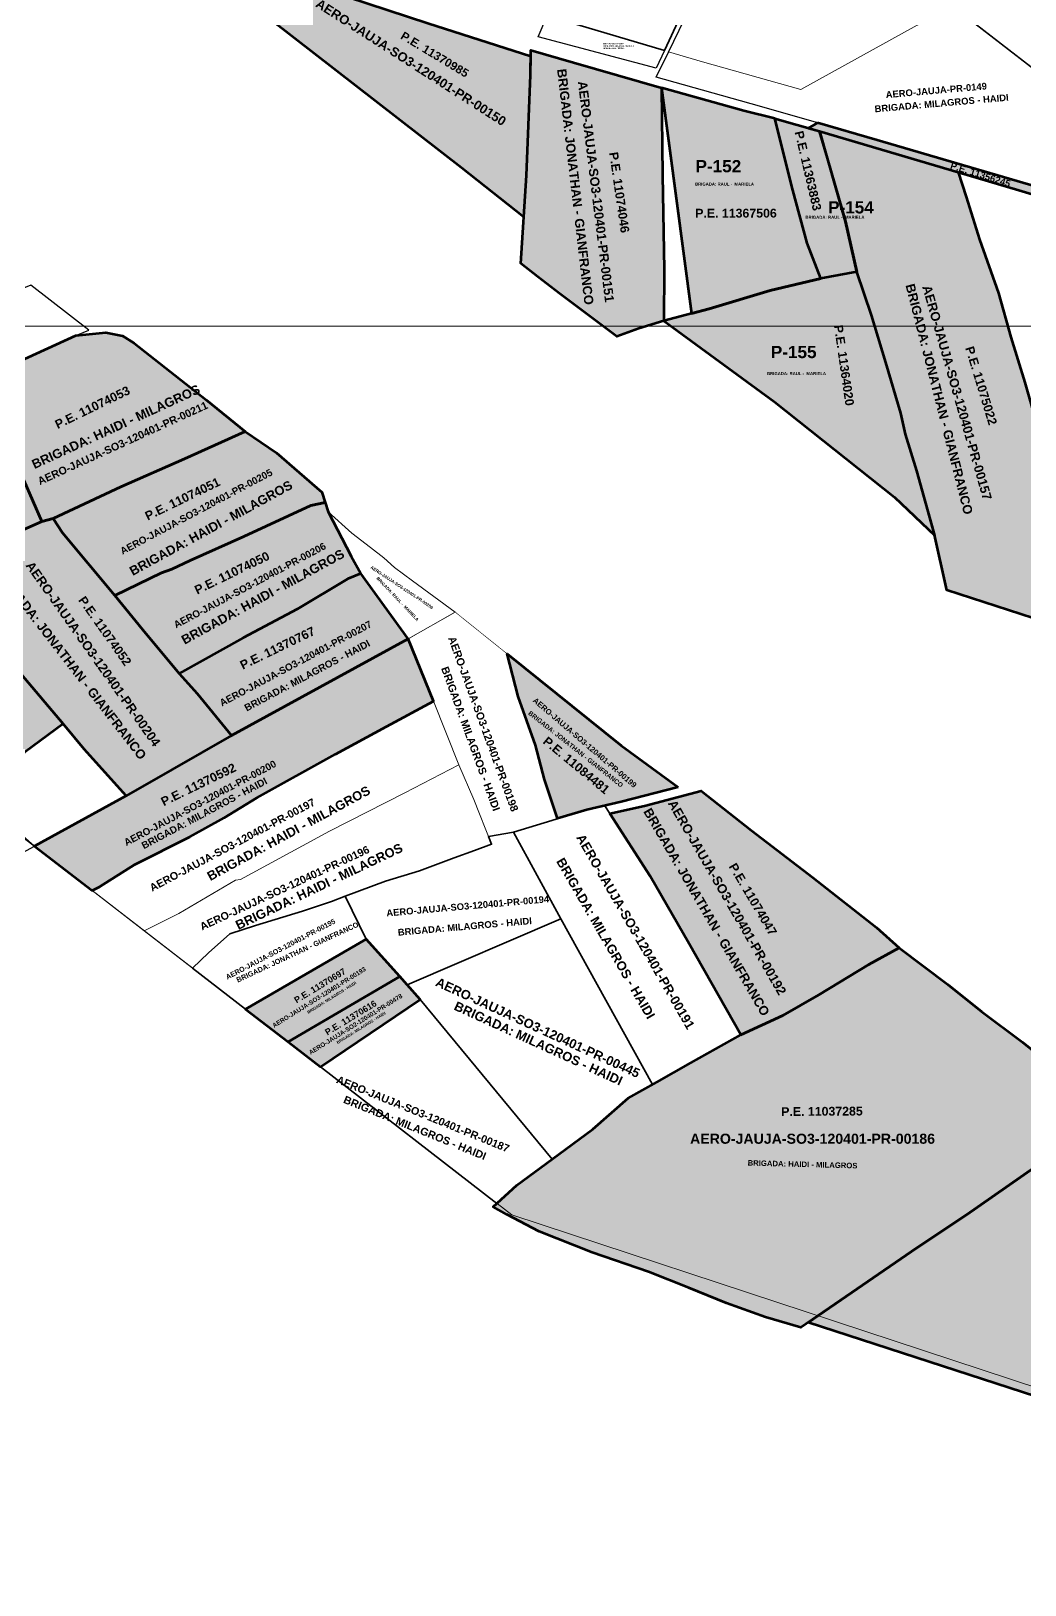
# Model space of a CAD drawing. Header units: metres. Extents: x 0 to 452779, y 0 to 8699072.
# Drawn here: x 449040 to 449364, y 8696389 to 8696896 of the extents above; entities that cross this region are included whole.
import ezdxf
from ezdxf.enums import TextEntityAlignment as Align

# ---------------------------------------------------------------- set-up
doc = ezdxf.new("R2010")
doc.units = ezdxf.units.M
doc.header["$MEASUREMENT"] = 0
for name, color, linetype in [('BASE DE DATOS JAUJA', 7, 'Continuous'), ('CODIGO', 7, 'Continuous'), ('COORD', 7, 'Continuous'), ('EXPEDIENTE', 150, 'Continuous'), ('PARA INGRESAR A SUNARP', 210, 'Continuous'), ('PARTIDA ELECTRONICA', 30, 'Continuous'), ('PERIMETRICO PMD', 5, 'Continuous'), ('PREDIO ADQUIRIDO ( CON RM)', 3, 'Continuous'), ('PREDIOS ADQUIRIDOS', 7, 'Continuous')]:
    doc.layers.add(name, color=color, linetype=linetype)
for name, color, linetype, lineweight in [('GRILLA', 8, 'Continuous', 0), ('MANZANAS', 2, 'Continuous', 5), ('PREDIOS INSCRITOS A FAVOR DEL MTC', 30, 'Continuous', 70)]:
    doc.layers.add(name, color=color, linetype=linetype, lineweight=lineweight)
doc.layers.add('PREDIO DEFINIDO ( EN PROCESO)', color=7, linetype='Continuous', true_color=0xe0e000)
doc.styles.add('SANSSERIFBOLD', font='sasb____.pfb')
doc.styles.get("Standard").update_dxf_attribs({"font": 'arial.ttf'})
doc.dimstyles.get("Standard").update_dxf_attribs({"dimtxt": 0.18, "dimasz": 0.18, "dimexe": 0.18, "dimexo": 0.0625, "dimgap": 0.09, "dimtad": 0, "dimtih": 1, "dimtoh": 1, "dimdec": 4, "dimzin": 0, "dimdsep": 46, "dimtxsty": 'Standard', "dimcen": 0.09, "dimadec": 0, "dimazin": 0, "dimtfac": 1, "dimtdec": 4, "dimtofl": 0, "dimtmove": 0, "dimatfit": 3, "dimfxl": 1, "dimtolj": 1, "dimtzin": 0, "dimarcsym": 0})

# ---------------------------------------------------------------- blocks, each defined once
blk = doc.blocks.new('*D10')
at = {"layer": 'COORD', "color": 0, "lineweight": -2, "transparency": 16777216}
blk.add_line((449400, 8699071.75), (449400, 8698969.94), dxfattribs=at)
at = {"layer": 'Defpoints', "color": 0, "transparency": 16777216}
for p in [(449400, 8699071.81), (449400, 8699066.81), (0, 0)]:
    blk.add_point(p, dxfattribs=at)
at = {"layer": 'COORD', "color": 0, "transparency": 16777216, "insert": (449388.53, 8699018), "char_height": 21, "attachment_point": 5, "rotation": 90}
blk.add_mtext('\\A1;449400', dxfattribs=at)
blk = doc.blocks.new('*D12')
at = {"layer": 'COORD', "color": 0, "lineweight": -2, "transparency": 16777216}
blk.add_line((450100, 8699071.75), (450100, 8698969.94), dxfattribs=at)
at = {"layer": 'Defpoints', "color": 0, "transparency": 16777216}
for p in [(450100, 8699071.81), (450100, 8699066.81), (0, 0)]:
    blk.add_point(p, dxfattribs=at)
at = {"layer": 'COORD', "color": 0, "transparency": 16777216, "insert": (450088.53, 8699018), "char_height": 21, "attachment_point": 5, "rotation": 90}
blk.add_mtext('\\A1;450100', dxfattribs=at)
blk = doc.blocks.new('*D16')
at = {"layer": 'COORD', "color": 0, "lineweight": -2, "transparency": 16777216}
blk.add_line((450402.14, 8696800), (450284.84, 8696800), dxfattribs=at)
at = {"layer": 'Defpoints', "color": 0, "transparency": 16777216}
for p in [(450397.2, 8696800), (450402.2, 8696800), (0, 0)]:
    blk.add_point(p, dxfattribs=at)
at = {"layer": 'COORD', "color": 0, "transparency": 16777216, "insert": (450340.64, 8696811.47), "char_height": 21, "attachment_point": 5}
blk.add_mtext('\\A1;8696800', dxfattribs=at)
blk = doc.blocks.new('*D18')
at = {"layer": 'COORD', "color": 0, "lineweight": -2, "transparency": 16777216}
blk.add_line((450402.14, 8697500), (450284.84, 8697500), dxfattribs=at)
at = {"layer": 'Defpoints', "color": 0, "transparency": 16777216}
for p in [(450397.2, 8697500), (450402.2, 8697500), (0, 0)]:
    blk.add_point(p, dxfattribs=at)
at = {"layer": 'COORD', "color": 0, "transparency": 16777216, "insert": (450340.64, 8697511.47), "char_height": 21, "attachment_point": 5}
blk.add_mtext('\\A1;8697500', dxfattribs=at)
blk = doc.blocks.new('*D20')
at = {"layer": 'COORD', "color": 0, "lineweight": -2, "transparency": 16777216}
blk.add_line((450402.14, 8698200), (450284.84, 8698200), dxfattribs=at)
at = {"layer": 'Defpoints', "color": 0, "transparency": 16777216}
for p in [(450397.2, 8698200), (450402.2, 8698200), (0, 0)]:
    blk.add_point(p, dxfattribs=at)
at = {"layer": 'COORD', "color": 0, "transparency": 16777216, "insert": (450340.64, 8698211.47), "char_height": 21, "attachment_point": 5}
blk.add_mtext('\\A1;8698200', dxfattribs=at)
blk = doc.blocks.new('*D22')
at = {"layer": 'COORD', "color": 0, "lineweight": -2, "transparency": 16777216}
blk.add_line((450402.14, 8698900), (450284.84, 8698900), dxfattribs=at)
at = {"layer": 'Defpoints', "color": 0, "transparency": 16777216}
for p in [(450397.2, 8698900), (450402.2, 8698900), (0, 0)]:
    blk.add_point(p, dxfattribs=at)
at = {"layer": 'COORD', "color": 0, "transparency": 16777216, "insert": (450340.64, 8698911.47), "char_height": 21, "attachment_point": 5}
blk.add_mtext('\\A1;8698900', dxfattribs=at)

msp = doc.modelspace()

# ---------------------------------------------------------------- hatches: boundary and pattern name
at = {"layer": 'PREDIOS INSCRITOS A FAVOR DEL MTC', "transparency": 33554559}
h = msp.add_hatch(color=256, dxfattribs=at)
h.dxf.hatch_style = 1
h.paths.add_polyline_path([(449094.73, 8696921.06), (449094.62, 8696918.44), (449097.36, 8696915.87), (449179.9, 8696851.74), (449200.26, 8696835.61), (449201.15, 8696849.18), (449202.47, 8696881.84), (449202.53, 8696887.98), (449168.98, 8696898.77), (449136.15, 8696909.57)])
h = msp.add_hatch(color=256, dxfattribs=at)
h.dxf.hatch_style = 1
h.paths.add_polyline_path([(449452.77, 8696664.86), (449456.99, 8696655.32), (449463.26, 8696642.74), (449473.98, 8696622.76), (449483.63, 8696602.63), (449469.76, 8696612.77), (449448.77, 8696628.97), (449424.34, 8696647.21), (449412.19, 8696656.76), (449415.68, 8696659.14), (449424.63, 8696662.12), (449439.01, 8696665.98), (449451.53, 8696666.07)])
h.paths.add_polyline_path([(449237.76, 8696799.19), (449230.66, 8696796.66), (449211.87, 8696810.67), (449204.79, 8696816.04), (449199.26, 8696820.45), (449201.15, 8696849.18), (449202.47, 8696881.84), (449202.55, 8696889.99), (449216.44, 8696885.97), (449245.18, 8696877.79), (449245.54, 8696849.25), (449246.06, 8696818.45), (449246, 8696801.71)])
h.paths.add_polyline_path([(449342.01, 8696850.24), (449344.62, 8696842.23), (449348.91, 8696828.3), (449355.18, 8696810.73), (449359.2, 8696796.38), (449363.7, 8696781.55), (449367.24, 8696769.38), (449372.15, 8696752.91), (449376.65, 8696736.78), (449381.15, 8696721.13), (449384.7, 8696707.59), (449370.53, 8696703.43), (449338.27, 8696713.86), (449334.08, 8696732.83), (449328.47, 8696752.82), (449324.75, 8696764.73), (449323.32, 8696771.55), (449318.41, 8696788.14), (449313.75, 8696803.62), (449308.92, 8696817.74), (449305.2, 8696834.09), (449299.3, 8696854.79), (449296.69, 8696863.6)])
h.paths.add_polyline_path([(449396.43, 8696833.97), (449419.99, 8696826.67), (449425.88, 8696797.69), (449430.97, 8696775.62), (449436.47, 8696756.72), (449439.73, 8696741.6), (449434.13, 8696740.17), (449423.15, 8696737.9), (449417.45, 8696758.55), (449412.15, 8696777.05), (449406.85, 8696796.68), (449401.45, 8696813.97)])
h.paths.add_polyline_path([(449430.97, 8696775.62), (449425.88, 8696797.69), (449419.99, 8696826.67), (449444.25, 8696818.89), (449468.66, 8696811.76), (449469.76, 8696801.49), (449471.22, 8696788.67), (449472.57, 8696775.58), (449474.03, 8696762), (449476.11, 8696748.97), (449456.44, 8696745.08), (449439.73, 8696741.6), (449436.47, 8696756.72)])
h = msp.add_hatch(color=256, dxfattribs=at)
h.dxf.hatch_style = 1
h.paths.add_polyline_path([(449287.99, 8696844.31), (449282.21, 8696867.77), (449272.05, 8696870.25), (449245.18, 8696877.79), (449255.02, 8696804.13), (449260.73, 8696805.67), (449280.61, 8696811.6), (449297.2, 8696815.49), (449292.7, 8696827.05)])
h = msp.add_hatch(color=256, dxfattribs=at)
h.dxf.hatch_style = 1
h.paths.add_polyline_path([(449287.99, 8696844.31), (449282.21, 8696867.77), (449296.69, 8696863.59), (449299.29, 8696854.78), (449305.2, 8696834.09), (449308.91, 8696817.74), (449297.2, 8696815.49), (449292.7, 8696827.05)])
h = msp.add_hatch(color=256, dxfattribs=at)
h.dxf.hatch_style = 1
h.paths.add_polyline_path([(449296.07, 8696866.35), (449293.15, 8696864.61), (449296.69, 8696863.59), (449296.69, 8696863.6), (449342.01, 8696850.24), (449361.8, 8696844.35), (449396.43, 8696833.97), (449419.99, 8696826.67), (449444.25, 8696818.89), (449454.77, 8696815.82), (449441.95, 8696825.73), (449440.52, 8696824.56), (449397.97, 8696836.49), (449315.6, 8696860.71)])
h = msp.add_hatch(color=256, dxfattribs=at)
h.dxf.hatch_style = 1
h.paths.add_polyline_path([(449318.41, 8696788.14), (449313.75, 8696803.62), (449308.92, 8696817.74), (449297.2, 8696815.49), (449280.61, 8696811.6), (449260.73, 8696805.67), (449246, 8696801.7), (449282.09, 8696775.31), (449321.16, 8696744.17), (449334.33, 8696731.69), (449328.47, 8696752.82), (449324.75, 8696764.73), (449323.32, 8696771.55)])
h = msp.add_hatch(color=256, dxfattribs=at)
h.dxf.hatch_style = 1
h.paths.add_polyline_path([(449049.95, 8696670.21), (449037.46, 8696661.01), (449019.09, 8696649.36), (449003.95, 8696662.84), (448991.16, 8696675.91), (448978.42, 8696688.86), (448965.07, 8696701.68), (448987.86, 8696711.22), (449006.31, 8696719.77), (449020.16, 8696704.65), (449036.22, 8696686.42)])
h.paths.add_polyline_path([(449066.84, 8696712.13), (449075.93, 8696700.88), (449087.79, 8696686.65), (449093.67, 8696680.11), (449104.93, 8696666.43), (449085.49, 8696655.32), (449070.58, 8696646.71), (449056.82, 8696662.01), (449049.95, 8696670.21), (449036.22, 8696686.42), (449020.16, 8696704.65), (449006.31, 8696719.77), (449026.85, 8696729.02), (449043.05, 8696736.25), (449046.72, 8696737.27), (449049.79, 8696732.59)])
h.paths.add_polyline_path([(448925.15, 8696735.32), (448938.25, 8696742.32), (448960.88, 8696752.58), (448981.58, 8696762.84), (449006.54, 8696774.66), (449021.5, 8696781.35), (449021.5, 8696781.27), (449028.7, 8696765.95), (449037.15, 8696749.7), (449043.05, 8696736.25), (449026.85, 8696729.02), (449006.31, 8696719.77), (448987.86, 8696711.22), (448965.07, 8696701.68), (448946.86, 8696693.65), (448941.2, 8696705), (448932.36, 8696723.27)])
h.paths.add_polyline_path([(449021.52, 8696781.24), (449034.91, 8696788.11), (449054.06, 8696796.97), (449063.9, 8696797.91), (449069.33, 8696796.82), (449073.12, 8696794.41), (449096.61, 8696775.98), (449109.32, 8696765.64), (449089.55, 8696756.7), (449068.78, 8696747.6), (449046.72, 8696737.27), (449043.05, 8696736.25), (449037.15, 8696749.7), (449028.7, 8696765.95)])
h.paths.add_polyline_path([(449135.47, 8696742.5), (449130.74, 8696741.47), (449108.93, 8696731.32), (449091.42, 8696723.56), (449085.42, 8696720.65), (449082.07, 8696719.49), (449066.84, 8696712.13), (449049.79, 8696732.59), (449046.72, 8696737.27), (449068.78, 8696747.6), (449089.55, 8696756.7), (449109.32, 8696765.64), (449119.55, 8696758.64), (449134.38, 8696745.86)])
h = msp.add_hatch(color=256, dxfattribs=at)
h.dxf.hatch_style = 1
h.paths.add_polyline_path([(449087.79, 8696686.65), (449075.93, 8696700.88), (449066.84, 8696712.13), (449082.07, 8696719.49), (449085.42, 8696720.65), (449091.42, 8696723.56), (449108.93, 8696731.32), (449130.74, 8696741.47), (449135.47, 8696742.5), (449136.47, 8696739.42), (449143.96, 8696724.99), (449147.04, 8696719.33), (449142.81, 8696717.57), (449126.36, 8696707.61), (449108.73, 8696698.29)])
h = msp.add_hatch(color=256, dxfattribs=at)
h.dxf.hatch_style = 1
h.paths.add_polyline_path([(449162.59, 8696697.95), (449147.04, 8696719.33), (449142.81, 8696717.57), (449126.36, 8696707.61), (449108.73, 8696698.29), (449087.79, 8696686.65), (449093.67, 8696680.11), (449104.93, 8696666.43)])
h = msp.add_hatch(color=256, dxfattribs=at)
h.dxf.hatch_style = 1
h.paths.add_polyline_path([(449138.8, 8696660.36), (449155.51, 8696669.35), (449170.83, 8696677.63), (449162.59, 8696697.95), (449104.93, 8696666.43), (449085.49, 8696655.32), (449070.58, 8696646.71), (449040.65, 8696630.37), (449059.43, 8696615.85), (449061.78, 8696617.1), (449073.39, 8696624.28), (449091.29, 8696633.4), (449102.51, 8696639.54), (449113.16, 8696646.07)])
h = msp.add_hatch(color=256, dxfattribs=at)
h.dxf.hatch_style = 1
h.paths.add_polyline_path([(449250.58, 8696649.59), (449232.07, 8696644.76), (449220.86, 8696642.2), (449211.27, 8696639.35), (449206.98, 8696652.06), (449204.03, 8696663.23), (449198.41, 8696679.18), (449194.88, 8696693.03), (449232.04, 8696663.14)])
h = msp.add_hatch(color=256, dxfattribs=at)
h.dxf.hatch_style = 1
h.paths.add_polyline_path([(449222.53, 8696497.76), (449205.24, 8696504.63), (449194.72, 8696510.14), (449190.3, 8696512.66), (449197.96, 8696519.76), (449209.57, 8696528.24), (449222.75, 8696538.02), (449234.27, 8696548.08), (449243.68, 8696553.34), (449254.73, 8696559.63), (449271.06, 8696568.71), (449284.74, 8696575.02), (449296.55, 8696581.83), (449312.88, 8696591.7), (449322.78, 8696597.12), (449338.59, 8696585.15), (449349.59, 8696576.37), (449362.92, 8696566.34), (449381.14, 8696551.65), (449391.99, 8696542.95), (449367.03, 8696525.53), (449344.74, 8696510.01), (449328.54, 8696499.26), (449309.05, 8696485.83), (449290.66, 8696473.24), (449279.15, 8696476.6), (449266.35, 8696481.19), (449254.15, 8696486.23), (449240.97, 8696491.42)])
h.paths.add_polyline_path([(449322.78, 8696597.12), (449312.88, 8696591.7), (449296.55, 8696581.83), (449284.74, 8696575.02), (449271.06, 8696568.71), (449254.25, 8696598.5), (449241.46, 8696620.51), (449228.38, 8696640.94), (449239.59, 8696643.5), (449258.1, 8696648.33), (449274.57, 8696635.44), (449294.57, 8696620.13), (449315.34, 8696603.73)])
h = msp.add_hatch(color=256, dxfattribs=at)
h.dxf.hatch_style = 1
h.paths.add_polyline_path([(449123.37, 8696566.42), (449159.87, 8696587.79), (449148.87, 8696599.98), (449109.47, 8696577.16)])
h = msp.add_hatch(color=256, dxfattribs=at)
h.dxf.hatch_style = 1
h.paths.add_polyline_path([(449162.16, 8696585.11), (449159.87, 8696587.79), (449123.37, 8696566.42), (449133.88, 8696558.3), (449166.46, 8696580.28)])
h = msp.add_hatch(color=256, dxfattribs=at)
h.dxf.hatch_style = 1
h.paths.add_polyline_path([(449391.99, 8696542.95), (449568.48, 8696405.71), (449558.35, 8696394.44), (449546.98, 8696392.32), (449293.03, 8696474.87), (449309.05, 8696485.83), (449328.54, 8696499.26), (449344.74, 8696510.01), (449367.03, 8696525.53)])

# ---------------------------------------------------------------- linework, layer by layer
at = {"color": 2, "flags": 128}
msp.add_lwpolyline([(449207.77, 8696900.97), (449214.6, 8696899.23), (449246.14, 8696889.91), (449243.47, 8696884.16), (449204.99, 8696894.35)], close=True, dxfattribs=at)
at = {"layer": 'GRILLA'}
msp.add_line((446402.31, 8696800), (450402.2, 8696800), dxfattribs=at)
at = {"layer": 'MANZANAS', "color": 1}
msp.add_lwpolyline([(449339.8, 8696904.67), (449328.6, 8696898.23), (449290.6, 8696877.23), (449258.6, 8696886.23), (449247.49, 8696889.51), (449243.46, 8696881.25), (449277.19, 8696871.82), (449315.55, 8696860.74), (449397.91, 8696836.52), (449440.47, 8696824.59), (449441.9, 8696825.76)], close=True, dxfattribs=at)
at = {"layer": 'PARA INGRESAR A SUNARP', "lineweight": 35}
for points in [[(449241.3, 8696980.8), (449275.93, 8696954.04), (449246.14, 8696889.91), (449214.6, 8696899.23), (449207.77, 8696900.97)], [(449241.46, 8696620.51), (449228.38, 8696640.94), (449226.67, 8696643.53), (449220.86, 8696642.2), (449196.94, 8696634.93), (449212.38, 8696606.64), (449242.23, 8696552.51), (449254.73, 8696559.63), (449271.06, 8696568.71), (449254.25, 8696598.5)], [(449196.94, 8696634.93), (449188.74, 8696633.44), (449189.73, 8696630.93), (449184.17, 8696628.86), (449177.54, 8696626.5), (449166.26, 8696622.26), (449155.15, 8696618.89), (449141.96, 8696613.96), (449148.87, 8696599.98), (449159.87, 8696587.79), (449162.16, 8696585.11), (449212.38, 8696606.64)], [(449148.87, 8696599.98), (449109.47, 8696577.16), (449092.16, 8696590.55), (449097.44, 8696595.47), (449104.39, 8696601.68), (449112.74, 8696604.46), (449128.06, 8696609.09), (449137.52, 8696612.3), (449141.96, 8696613.96)], [(449166.46, 8696580.28), (449133.88, 8696558.3), (449191.49, 8696513.76), (449197.96, 8696519.76), (449209.57, 8696528.24)]]:
    msp.add_lwpolyline(points, close=True, dxfattribs=at)
at = {"layer": 'PERIMETRICO PMD', "color": 5, "linetype": 'Continuous', "lineweight": 20, "ltscale": 20}
msp.add_lwpolyline([(446623.18, 8698528.1), (446620.36, 8698536.51), (446610.4, 8698557.69), (446651.66, 8698611.07), (446576.59, 8698669.1), (446689.93, 8698815.74), (446740.57, 8698776.6), (446806.82, 8698862.32), (449771.2, 8696571.26), (449775.99, 8696557.79), (449674.35, 8696425.76), (449839.54, 8696298.09), (449196.34, 8696510.01), (448340.95, 8697171.27), (448216.44, 8697007.84), (447797.34, 8697331.75), (447784.54, 8697358.86), (447883.43, 8697486.8), (447076.22, 8698110.71), (446956.09, 8698218.6), (446730.51, 8698426.22), (446623.18, 8698528.1)], dxfattribs=at)
at = {"layer": 'PREDIO ADQUIRIDO ( CON RM)', "color": 177, "lineweight": 20, "true_color": 0x293189}
for points in [[(449237.76, 8696799.19), (449230.66, 8696796.66), (449211.87, 8696810.67), (449204.79, 8696816.04), (449199.26, 8696820.45), (449201.15, 8696849.18), (449202.47, 8696881.84), (449202.55, 8696889.99), (449216.44, 8696885.97), (449245.18, 8696877.79), (449245.54, 8696849.25), (449246.06, 8696818.45), (449246, 8696801.71)], [(449396.43, 8696833.97), (449401.45, 8696813.97), (449406.85, 8696796.68), (449412.15, 8696777.05), (449417.45, 8696758.55), (449423.15, 8696737.9), (449416.63, 8696735.96), (449412.86, 8696734.32), (449419.38, 8696715.1), (449398.12, 8696710.8), (449384.7, 8696707.59), (449381.15, 8696721.13), (449376.65, 8696736.78), (449372.15, 8696752.91), (449367.24, 8696769.38), (449363.7, 8696781.55), (449359.2, 8696796.38), (449355.18, 8696810.73), (449348.91, 8696828.3), (449344.62, 8696842.23), (449342.01, 8696850.24), (449361.8, 8696844.35)], [(449396.43, 8696833.97), (449401.45, 8696813.97), (449406.85, 8696796.68), (449412.15, 8696777.05), (449417.45, 8696758.55), (449423.15, 8696737.9), (449416.63, 8696735.96), (449412.86, 8696734.32), (449419.38, 8696715.1), (449398.12, 8696710.8), (449384.7, 8696707.59), (449381.15, 8696721.13), (449376.65, 8696736.78), (449372.15, 8696752.91), (449367.24, 8696769.38), (449363.7, 8696781.55), (449359.2, 8696796.38), (449355.18, 8696810.73), (449348.91, 8696828.3), (449344.62, 8696842.23), (449342.01, 8696850.24), (449361.8, 8696844.35)], [(449396.43, 8696833.97), (449401.45, 8696813.97), (449406.85, 8696796.68), (449412.15, 8696777.05), (449417.45, 8696758.55), (449423.15, 8696737.9), (449416.63, 8696735.96), (449412.86, 8696734.32), (449419.38, 8696715.1), (449384.7, 8696707.59), (449381.15, 8696721.13), (449376.65, 8696736.78), (449372.15, 8696752.91), (449367.24, 8696769.38), (449363.7, 8696781.55), (449359.2, 8696796.38), (449355.18, 8696810.73), (449348.91, 8696828.3), (449344.62, 8696842.23), (449342.01, 8696850.24), (449361.8, 8696844.35)], [(449076.4, 8696602.73), (449059.43, 8696615.85), (449061.78, 8696617.1), (449073.39, 8696624.28), (449091.29, 8696633.4), (449102.51, 8696639.54), (449113.16, 8696646.07), (449138.8, 8696660.36), (449155.51, 8696669.35), (449170.83, 8696677.63), (449179.06, 8696656.81), (449161.41, 8696647.67), (449136.92, 8696635.17), (449107.82, 8696619.42), (449106.2, 8696619.27), (449087.68, 8696608.4)], [(449184.01, 8696645.54), (449179.06, 8696656.81), (449161.41, 8696647.67), (449136.92, 8696635.17), (449107.82, 8696619.42), (449106.2, 8696619.27), (449087.68, 8696608.4), (449076.4, 8696602.73), (449092.16, 8696590.55), (449097.44, 8696595.47), (449104.39, 8696601.68), (449112.74, 8696604.46), (449128.06, 8696609.09), (449137.52, 8696612.3), (449155.15, 8696618.89), (449166.26, 8696622.26), (449177.54, 8696626.5), (449184.17, 8696628.86), (449189.73, 8696630.93)], [(449241.46, 8696620.51), (449228.38, 8696640.94), (449226.67, 8696643.53), (449220.86, 8696642.2), (449196.94, 8696634.93), (449212.38, 8696606.64), (449242.23, 8696552.51), (449254.73, 8696559.63), (449271.06, 8696568.71), (449254.25, 8696598.5)], [(449241.46, 8696620.51), (449228.38, 8696640.94), (449226.67, 8696643.53), (449220.86, 8696642.2), (449196.94, 8696634.93), (449212.38, 8696606.64), (449242.23, 8696552.51), (449254.73, 8696559.63), (449271.06, 8696568.71), (449254.25, 8696598.5)]]:
    msp.add_lwpolyline(points, close=True, dxfattribs=at)
at = {"layer": 'PREDIO ADQUIRIDO ( CON RM)', "color": 177, "lineweight": 0, "true_color": 0x293189, "const_width": 0.2}
msp.add_lwpolyline([(449170.83, 8696677.63), (449179.06, 8696656.81), (449184.01, 8696645.54), (449188.74, 8696633.44), (449196.94, 8696634.93), (449211.29, 8696639.29), (449206.98, 8696652.06), (449204.03, 8696663.23), (449198.41, 8696679.18), (449194.88, 8696693.03), (449177.85, 8696706.71), (449162.59, 8696697.95)], close=True, dxfattribs=at)
at = {"layer": 'PREDIO DEFINIDO ( EN PROCESO)'}
msp.add_line((449291.1, 8696833.23), (449285.42, 8696854.23), dxfattribs=at)
at = {"layer": 'PREDIO DEFINIDO ( EN PROCESO)', "color": 177, "true_color": 0x293189}
for points in [[(449006.54, 8696774.66), (449021.5, 8696781.35), (449021.5, 8696781.3), (449021.52, 8696781.24), (449034.91, 8696788.11), (449054.06, 8696796.97), (449058.31, 8696798.68), (449039.4, 8696813.33), (448978.46, 8696788.37), (448924.76, 8696765.79), (448924.79, 8696765.68), (448931.87, 8696738.91), (448938.25, 8696742.32), (448960.88, 8696752.58), (448981.58, 8696762.84)], [(449019.09, 8696649.36), (449003.95, 8696662.84), (448991.16, 8696675.91), (448978.42, 8696688.86), (448965.07, 8696701.68), (448965.07, 8696701.68), (448946.86, 8696693.65), (448893.01, 8696659.13), (448999.41, 8696608.06), (449040.65, 8696630.37)], [(448965.07, 8696701.68), (448965.07, 8696701.68), (448954.46, 8696697), (449040.65, 8696630.37), (449019.09, 8696649.36), (449003.95, 8696662.84), (448991.16, 8696675.91), (448978.42, 8696688.86)]]:
    msp.add_lwpolyline(points, close=True, dxfattribs=at)
at = {"layer": 'PREDIO DEFINIDO ( EN PROCESO)', "color": 177, "lineweight": 20, "true_color": 0x293189}
for points in [[(449177.85, 8696706.71), (449163.9, 8696716.89), (449158.11, 8696721.25), (449154.57, 8696724.41), (449150.26, 8696727.78), (449144.21, 8696732.41), (449136.47, 8696739.42), (449147.04, 8696719.33), (449162.59, 8696697.95)], [(449212.38, 8696606.64), (449162.16, 8696585.11), (449166.46, 8696580.28), (449209.57, 8696528.24), (449222.75, 8696538.02), (449234.27, 8696548.08), (449242.22, 8696552.53)], [(449212.38, 8696606.64), (449162.16, 8696585.11), (449166.46, 8696580.28), (449209.57, 8696528.24), (449222.75, 8696538.02), (449234.27, 8696548.08), (449242.22, 8696552.53)], [(449212.38, 8696606.64), (449162.16, 8696585.11), (449166.46, 8696580.28), (449209.57, 8696528.24), (449222.75, 8696538.02), (449234.27, 8696548.08), (449242.22, 8696552.53)]]:
    msp.add_lwpolyline(points, close=True, dxfattribs=at)
at = {"layer": 'PREDIOS ADQUIRIDOS', "color": 7}
msp.add_lwpolyline([(449278.64, 8696951.94), (449441.9, 8696825.76), (449440.47, 8696824.59), (449397.91, 8696836.52), (449315.55, 8696860.74), (449277.19, 8696871.82), (449243.46, 8696881.25), (449247.43, 8696889.39), (449256.03, 8696907.24), (449266.67, 8696928.32), (449276.23, 8696948.05)], close=True, dxfattribs=at)
at = {"layer": 'PREDIOS INSCRITOS A FAVOR DEL MTC', "lineweight": 60}
for points in [[(449094.73, 8696921.06), (449094.62, 8696918.44), (449097.36, 8696915.87), (449179.9, 8696851.74), (449200.26, 8696835.61), (449201.15, 8696849.18), (449202.47, 8696881.84), (449202.53, 8696887.98), (449168.98, 8696898.77), (449136.15, 8696909.57), (449094.73, 8696921.06)], [(449367.03, 8696525.53), (449344.74, 8696510.01), (449328.54, 8696499.26), (449309.05, 8696485.83), (449290.66, 8696473.24), (449279.15, 8696476.6), (449266.35, 8696481.19), (449254.15, 8696486.23), (449240.97, 8696491.42), (449222.53, 8696497.76), (449205.24, 8696504.63), (449194.72, 8696510.14), (449190.3, 8696512.66), (449197.96, 8696519.76), (449209.57, 8696528.24), (449222.75, 8696538.02), (449234.27, 8696548.08), (449243.68, 8696553.34), (449254.73, 8696559.63), (449271.06, 8696568.71), (449284.74, 8696575.02), (449296.55, 8696581.83), (449312.88, 8696591.7), (449322.78, 8696597.12), (449338.59, 8696585.15), (449349.59, 8696576.37), (449362.92, 8696566.34), (449381.14, 8696551.65)]]:
    msp.add_lwpolyline(points, dxfattribs=at)
for points in [[(449237.76, 8696799.19), (449230.66, 8696796.66), (449211.87, 8696810.67), (449204.79, 8696816.04), (449199.26, 8696820.45), (449201.15, 8696849.18), (449202.47, 8696881.84), (449202.55, 8696889.99), (449216.44, 8696885.97), (449245.18, 8696877.79), (449245.54, 8696849.25), (449246.06, 8696818.45), (449246, 8696801.71)], [(449287.99, 8696844.31), (449282.21, 8696867.77), (449272.05, 8696870.25), (449245.18, 8696877.79), (449255.02, 8696804.13), (449260.73, 8696805.67), (449280.61, 8696811.6), (449297.2, 8696815.49), (449292.7, 8696827.05)], [(449287.99, 8696844.31), (449282.21, 8696867.77), (449296.69, 8696863.59), (449299.29, 8696854.78), (449305.2, 8696834.09), (449308.91, 8696817.74), (449297.2, 8696815.49), (449292.7, 8696827.05)], [(449296.07, 8696866.35), (449293.15, 8696864.61), (449296.69, 8696863.59), (449296.69, 8696863.6), (449342.01, 8696850.24), (449361.8, 8696844.35), (449396.43, 8696833.97), (449419.99, 8696826.67), (449444.25, 8696818.89), (449454.77, 8696815.82), (449441.95, 8696825.73), (449440.52, 8696824.56), (449397.97, 8696836.49), (449315.6, 8696860.71), (449296.07, 8696866.35)], [(449342.01, 8696850.24), (449344.62, 8696842.23), (449348.91, 8696828.3), (449355.18, 8696810.73), (449359.2, 8696796.38), (449363.7, 8696781.55), (449367.24, 8696769.38), (449372.15, 8696752.91), (449376.65, 8696736.78), (449381.15, 8696721.13), (449384.7, 8696707.59), (449370.53, 8696703.43), (449338.27, 8696713.86), (449334.08, 8696732.83), (449328.47, 8696752.82), (449324.75, 8696764.73), (449323.32, 8696771.55), (449318.41, 8696788.14), (449313.75, 8696803.62), (449308.92, 8696817.74), (449305.2, 8696834.09), (449299.3, 8696854.79), (449296.69, 8696863.6)], [(449318.41, 8696788.14), (449313.75, 8696803.62), (449308.92, 8696817.74), (449297.2, 8696815.49), (449280.61, 8696811.6), (449260.73, 8696805.67), (449246, 8696801.7), (449282.09, 8696775.31), (449321.16, 8696744.17), (449334.33, 8696731.69), (449328.47, 8696752.82), (449324.75, 8696764.73), (449323.32, 8696771.55)], [(449021.52, 8696781.24), (449034.91, 8696788.11), (449054.06, 8696796.97), (449063.9, 8696797.91), (449069.33, 8696796.82), (449073.12, 8696794.41), (449096.61, 8696775.98), (449109.32, 8696765.64), (449089.55, 8696756.7), (449068.78, 8696747.6), (449046.72, 8696737.27), (449043.05, 8696736.25), (449037.15, 8696749.7), (449028.7, 8696765.95)], [(448925.15, 8696735.32), (448938.25, 8696742.32), (448960.88, 8696752.58), (448981.58, 8696762.84), (449006.54, 8696774.66), (449021.5, 8696781.35), (449021.5, 8696781.27), (449028.7, 8696765.95), (449037.15, 8696749.7), (449043.05, 8696736.25), (449026.85, 8696729.02), (449006.31, 8696719.77), (448987.86, 8696711.22), (448965.07, 8696701.68), (448946.86, 8696693.65), (448941.2, 8696705), (448932.36, 8696723.27)], [(449135.47, 8696742.5), (449130.74, 8696741.47), (449108.93, 8696731.32), (449091.42, 8696723.56), (449085.42, 8696720.65), (449082.07, 8696719.49), (449066.84, 8696712.13), (449049.79, 8696732.59), (449046.72, 8696737.27), (449068.78, 8696747.6), (449089.55, 8696756.7), (449109.32, 8696765.64), (449119.55, 8696758.64), (449134.38, 8696745.86)], [(449087.79, 8696686.65), (449075.93, 8696700.88), (449066.84, 8696712.13), (449082.07, 8696719.49), (449085.42, 8696720.65), (449091.42, 8696723.56), (449108.93, 8696731.32), (449130.74, 8696741.47), (449135.47, 8696742.5), (449136.47, 8696739.42), (449143.96, 8696724.99), (449147.04, 8696719.33), (449142.81, 8696717.57), (449126.36, 8696707.61), (449108.73, 8696698.29)], [(449066.84, 8696712.13), (449075.93, 8696700.88), (449087.79, 8696686.65), (449093.67, 8696680.11), (449104.93, 8696666.43), (449085.49, 8696655.32), (449070.58, 8696646.71), (449056.82, 8696662.01), (449049.95, 8696670.21), (449036.22, 8696686.42), (449020.16, 8696704.65), (449006.31, 8696719.77), (449026.85, 8696729.02), (449043.05, 8696736.25), (449046.72, 8696737.27), (449049.79, 8696732.59)], [(449049.95, 8696670.21), (449037.46, 8696661.01), (449019.09, 8696649.36), (449003.95, 8696662.84), (448991.16, 8696675.91), (448978.42, 8696688.86), (448965.07, 8696701.68), (448987.86, 8696711.22), (449006.31, 8696719.77), (449020.16, 8696704.65), (449036.22, 8696686.42)], [(449162.59, 8696697.95), (449147.04, 8696719.33), (449142.81, 8696717.57), (449126.36, 8696707.61), (449108.73, 8696698.29), (449087.79, 8696686.65), (449093.67, 8696680.11), (449104.93, 8696666.43)], [(449138.8, 8696660.36), (449155.51, 8696669.35), (449170.83, 8696677.63), (449162.59, 8696697.95), (449104.93, 8696666.43), (449085.49, 8696655.32), (449070.58, 8696646.71), (449040.65, 8696630.37), (449059.43, 8696615.85), (449061.78, 8696617.1), (449073.39, 8696624.28), (449091.29, 8696633.4), (449102.51, 8696639.54), (449113.16, 8696646.07)], [(449250.58, 8696649.59), (449232.07, 8696644.76), (449220.86, 8696642.2), (449211.27, 8696639.35), (449206.98, 8696652.06), (449204.03, 8696663.23), (449198.41, 8696679.18), (449194.88, 8696693.03), (449232.04, 8696663.14)], [(449322.78, 8696597.12), (449312.88, 8696591.7), (449296.55, 8696581.83), (449284.74, 8696575.02), (449271.06, 8696568.71), (449254.25, 8696598.5), (449241.46, 8696620.51), (449228.38, 8696640.94), (449239.59, 8696643.5), (449258.1, 8696648.33), (449274.57, 8696635.44), (449294.57, 8696620.13), (449315.34, 8696603.73)], [(449123.37, 8696566.42), (449159.87, 8696587.79), (449148.87, 8696599.98), (449109.47, 8696577.16)], [(449162.16, 8696585.11), (449159.87, 8696587.79), (449123.37, 8696566.42), (449133.88, 8696558.3), (449166.46, 8696580.28)], [(449391.99, 8696542.95), (449568.48, 8696405.71), (449558.35, 8696394.44), (449546.98, 8696392.32), (449293.03, 8696474.87), (449309.05, 8696485.83), (449328.54, 8696499.26), (449344.74, 8696510.01), (449367.03, 8696525.53)]]:
    msp.add_lwpolyline(points, close=True, dxfattribs=at)

# ---------------------------------------------------------------- texts
at = {"layer": 'BASE DE DATOS JAUJA', "color": 1, "style": 'SANSSERIFBOLD'}
for s, height, rotation, p in [('AERO-JAUJA-SO3-120401-PR-00199', 1.8, 319.3922, (449219.58, 8696663.39)), ('AERO-JAUJA-SO3-120401-PR-00195', 1.65, 27.6181, (449121.26, 8696595.99))]:
    msp.add_text(s, height=height, rotation=rotation, dxfattribs=at).set_placement(p, align=Align.CENTER)
at = {"layer": 'CODIGO', "color": 1, "lineweight": 20, "style": 'SANSSERIFBOLD'}
for s, height, rotation, p in [('AERO-JAUJA-SO3-120401-PR-00150', 3, 327.3195, (449162.66, 8696884.8)), ('AERO-JAUJA-SO3-120401-PR-00151', 3, 277.0397, (449222.34, 8696843.71)), ('AERO-JAUJA-SO3-120401-PR-00157', 3, 285.8983, (449340.2, 8696777.89)), ('AERO-JAUJA-SO3-120401-PR-00211', 2.5, 24.5632, (449069.91, 8696760.68)), ('AERO-JAUJA-SO3-120401-PR-00205', 2.3, 28, (449093.94, 8696738.46)), ('AERO-JAUJA-SO3-120401-PR-00206', 2.3, 28, (449111.4, 8696714.41)), ('AERO-JAUJA-SO3-120401-PR-00204', 3, 305.2126, (449058.54, 8696692.2)), ('AERO-JAUJA-SO3-120401-PR-00208', 1, 326.3441, (449160.2, 8696714.32)), ('AERO-JAUJA-SO3-120401-PR-00197', 2.5, 28, (449105.74, 8696629.63)), ('AERO-JAUJA-SO3-120401-PR-00192', 3, 300, (449265.33, 8696612.84)), ('AERO-JAUJA-SO3-120401-PR-00196', 2.5, 25, (449122.74, 8696615.54))]:
    msp.add_text(s, height=height, rotation=rotation, dxfattribs=at).set_placement(p, align=Align.CENTER)
at = {"layer": 'CODIGO', "lineweight": 20, "style": 'SANSSERIFBOLD'}
msp.add_text('AERO-JAUJA-SO3-120410-PR-00148-A', height=0.3888, dxfattribs=at).set_placement((449226.22, 8696891.2))
at = {"layer": 'CODIGO', "color": 6, "linetype": 'Continuous', "lineweight": 20, "style": 'SANSSERIFBOLD'}
msp.add_text('BRIGADA: LUIS - TERESA', height=0.3888, dxfattribs=at).set_placement((449226.27, 8696890.42))
for s, height, rotation, p in [('BRIGADA: JONATHAN - GIANFRANCO', 3, 276.6581, (449215.6, 8696845.28)), ('BRIGADA: JONATHAN - GIANFRANCO', 3, 284.3144, (449334.36, 8696775.81)), ('BRIGADA: HAIDI - MILAGROS', 3, 24.6748, (449067.79, 8696765.83)), ('BRIGADA: HAIDI - MILAGROS', 3, 28.7008, (449098.91, 8696732.83)), ('BRIGADA: HAIDI - MILAGROS', 3, 28.7008, (449115.83, 8696710.39)), ('BRIGADA: JONATHAN - GIANFRANCO', 3, 307.6353, (449051.32, 8696688.9)), ('BRIGADA: JONATHAN - GIANFRANCO', 1.5, 321.6346, (449216.74, 8696661.39)), ('BRIGADA: HAIDI - MILAGROS', 3, 28.6058, (449124.25, 8696633.22)), ('BRIGADA: JONATHAN - GIANFRANCO', 3, 300.1016, (449258.61, 8696608.09)), ('BRIGADA: HAIDI - MILAGROS', 3, 25.491, (449134.11, 8696615.84)), ('BRIGADA: JONATHAN - GIANFRANCO', 1.6875, 24.9321, (449126.74, 8696594.96)), ('BRIGADA: HAIDI - MILAGROS', 1.7967, 358.4947, (449291.19, 8696525.63))]:
    msp.add_text(s, height=height, rotation=rotation, dxfattribs=at).set_placement(p, align=Align.CENTER)
at = {"layer": 'CODIGO', "style": 'SANSSERIFBOLD'}
for s, height, rotation, p in [('AERO-JAUJA-PR-0149', 2.2, 5, (449334.93, 8696875.82)), ('AERO-JAUJA-SO3-120401-PR-00207', 2.3, 28, (449126.36, 8696688.93)), ('AERO-JAUJA-SO3-120401-PR-00207', 2.3, 28, (449126.36, 8696688.93)), ('AERO-JAUJA-SO3-120401-PR-00198', 2.5, 290, (449185.87, 8696669.78)), ('AERO-JAUJA-SO3-120401-PR-00198', 2.5, 290, (449185.87, 8696669.78)), ('AERO-JAUJA-SO3-120401-PR-00200', 2.3, 28, (449095.18, 8696643.38)), ('AERO-JAUJA-SO3-120401-PR-00191', 3, 300, (449235.43, 8696601.7)), ('AERO-JAUJA-SO3-120401-PR-00191', 3, 300, (449235.43, 8696601.7)), ('AERO-JAUJA-SO3-120401-PR-00194', 2.2, 5, (449182.05, 8696609.69)), ('AERO-JAUJA-SO3-120401-PR-00194', 2.2, 5, (449182.05, 8696609.69)), ('AERO-JAUJA-SO3-120401-PR-00193', 1.4657, 32, (449133.85, 8696580.41)), ('AERO-JAUJA-SO3-120401-PR-00445', 3, 335.3935, (449204.22, 8696569.75)), ('AERO-JAUJA-SO3-120401-PR-00445', 3, 335.3935, (449204.22, 8696569.75)), ('AERO-JAUJA-SO2-120401-PR-00478', 1.4657, 32, (449145.77, 8696571.62)), ('AERO-JAUJA-SO3-120401-PR-00187', 2.5, 337.839, (449166.89, 8696541.74))]:
    msp.add_text(s, height=height, rotation=rotation, dxfattribs=at).set_placement(p, align=Align.CENTER)
at = {"layer": 'CODIGO', "color": 6, "style": 'SANSSERIFBOLD'}
for height, rotation, p in [(2.2, 5, (449336.67, 8696871.65)), (2.3, 28, (449130.12, 8696684.99)), (2.5, 290, (449181.76, 8696664.93)), (2.3, 28, (449096.56, 8696640.06)), (3, 300, (449225.7, 8696599.49)), (2.2, 5, (449181.11, 8696602.99)), (0.931, 32, (449137.84, 8696580.53)), (3, 335.3935, (449204.41, 8696564.61)), (0.931, 32, (449147.43, 8696570.66)), (2.5, 337.839, (449164.26, 8696537.26))]:
    msp.add_text('BRIGADA: MILAGROS - HAIDI', height=height, rotation=rotation, dxfattribs=at).set_placement(p, align=Align.CENTER)
at = {"layer": 'CODIGO', "color": 1, "linetype": 'Continuous', "lineweight": 0, "style": 'SANSSERIFBOLD'}
for s, p in [('P-152', (449263.75, 8696850.19)), ('P-154', (449306.99, 8696836.76)), ('P-155', (449288.32, 8696789.55))]:
    msp.add_text(s, height=4, dxfattribs=at).set_placement(p, align=Align.CENTER)
at = {"layer": 'CODIGO', "color": 6, "linetype": 'Continuous', "lineweight": 0, "style": 'SANSSERIFBOLD'}
for p in [(449265.74, 8696845.84), (449301.78, 8696835.01), (449289.23, 8696784.01)]:
    msp.add_text('BRIGADA: RAUL -  MARIELA', height=1, dxfattribs=at).set_placement(p, align=Align.CENTER)
msp.add_text('BRIGADA: RAUL -  MARIELA', height=1, rotation=313.6096, dxfattribs=at).set_placement((449158.74, 8696710.64), align=Align.CENTER)
at = {"layer": 'CODIGO', "color": 1, "lineweight": 20, "style": 'SANSSERIFBOLD'}
msp.add_text('AERO-JAUJA-SO3-120401-PR-00186', height=3.3, dxfattribs=at).set_placement((449294.47, 8696533.21), align=Align.CENTER)
at = {"layer": 'EXPEDIENTE', "color": 3, "linetype": 'Continuous', "lineweight": 20, "style": 'SANSSERIFBOLD'}
msp.add_text('EXP. 0013-2023-MTC/DDP', height=0.3888, dxfattribs=at).set_placement((449226.21, 8696891.99))
at = {"layer": 'PARTIDA ELECTRONICA', "lineweight": 0, "style": 'SANSSERIFBOLD'}
for s, height, rotation, p in [('P.E. 11370985', 2.7123, 328.8561, (449170.53, 8696887.47)), ('P.E. 11363883', 2.8779, 283.1625, (449291.63, 8696850.36)), ('P.E. 11074046', 2.8779, 278.1979, (449230.02, 8696843.42)), ('P.E. 11356245', 2.2033, 342.2758, (449348.93, 8696848.39)), ('P.E. 11367506', 2.8779, 0.0144, (449269.49, 8696835.42)), ('P.E. 11364020', 2.8779, 278.1979, (449303.35, 8696787.01)), ('P.E. 11075022', 2.8779, 286.9466, (449348.13, 8696780.15)), ('P.E. 11074053', 2.8779, 25.9084, (449060.14, 8696772.21)), ('P.E. 11074051', 2.8779, 25.9084, (449089.53, 8696742.34)), ('P.E. 11074050', 2.8779, 25.9084, (449105.68, 8696718.2)), ('P.E. 11074052', 2.8779, 305.1928, (449062.45, 8696699.69)), ('P.E. 11370767', 2.8779, 25.9084, (449120.53, 8696693.68)), ('P.E. 11084481', 2.8779, 320.3318, (449216.49, 8696655.58)), ('P.E. 11370592', 2.8779, 25.9084, (449094.73, 8696649.14)), ('P.E. 11074047', 2.8779, 300.5181, (449273.8, 8696612.24)), ('P.E. 11370697', 2.0646, 31.2566, (449134.28, 8696583.93)), ('P.E. 11370616', 2.0646, 31.2566, (449144.33, 8696573.46)), ('P.E. 11037285', 2.8779, 0.405, (449297.55, 8696542.36))]:
    msp.add_text(s, height=height, rotation=rotation, dxfattribs=at).set_placement(p, align=Align.CENTER)

# ---------------------------------------------------------------- dimensions: what is measured, and where the dimension line sits
at = {"layer": 'COORD'}
for feature_location, offset, dtype, picture, middle in [((449400, 8699071.81), (0, -5), 1, '*D10', (449388.53, 8699018)), ((450100, 8699071.81), (0, -5), 1, '*D12', (450088.53, 8699018)), ((450402.2, 8698900), (-5, 0), 0, '*D22', (450340.64, 8698911.47)), ((450402.2, 8698200), (-5, 0), 0, '*D20', (450340.64, 8698211.47)), ((450402.2, 8697500), (-5, 0), 0, '*D18', (450340.64, 8697511.47)), ((450402.2, 8696800), (-5, 0), 0, '*D16', (450340.64, 8696811.47))]:
    dim = msp.add_ordinate_dim(feature_location=feature_location, offset=offset, dtype=dtype, origin=(0, 0), dimstyle='Standard', override={"dimtxt": 21, "dimgap": 0.75, "dimtad": 1, "dimdec": 0}, dxfattribs=at)
    dim.commit()
    dim.dimension.update_dxf_attribs({"geometry": picture, "text_midpoint": middle})

doc.saveas('drawing.dxf')
